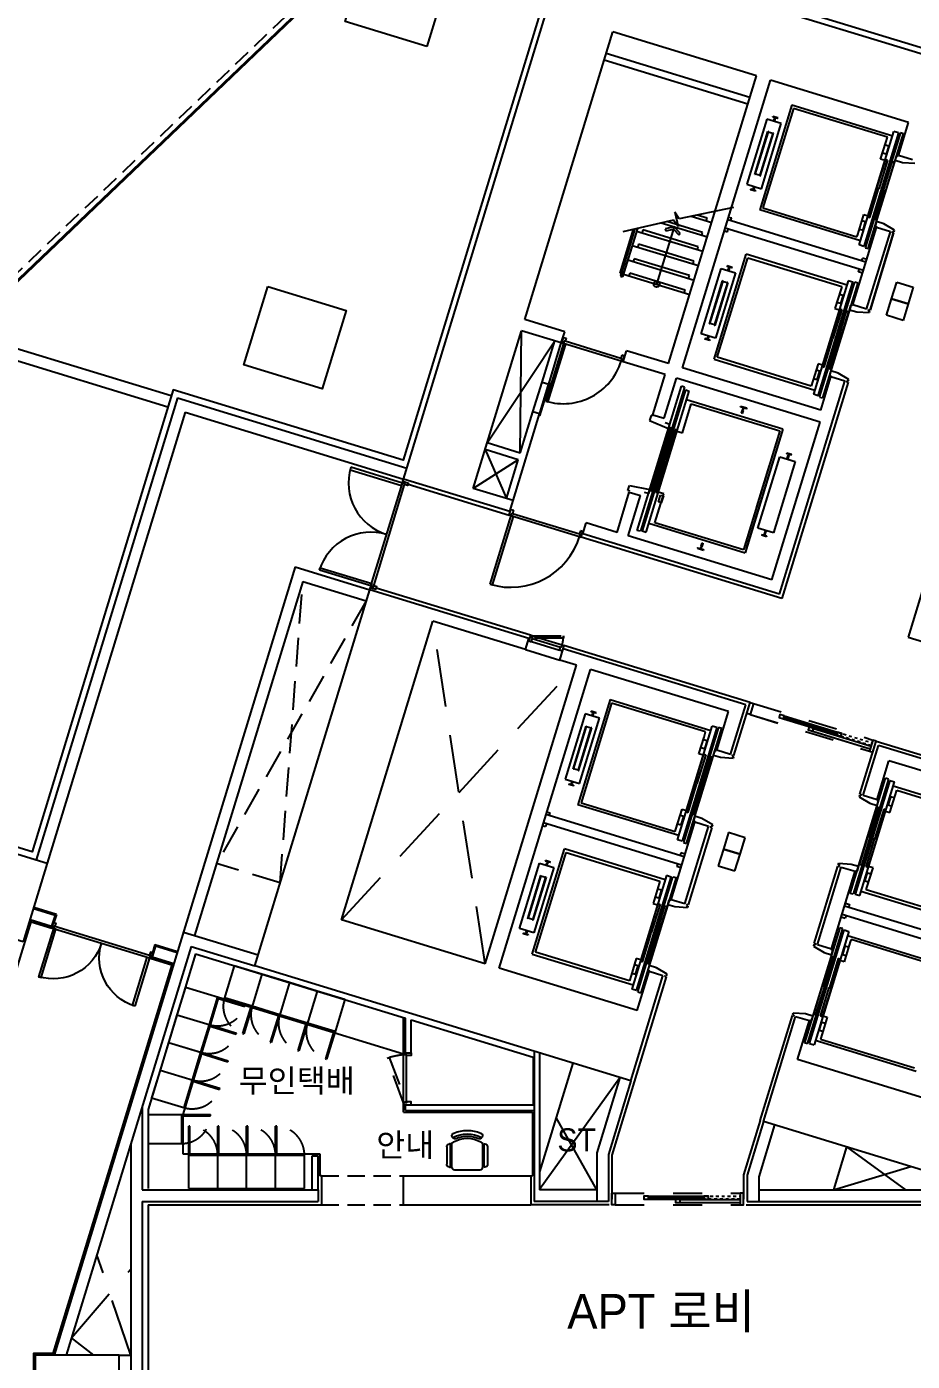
# Model space of a CAD drawing. Header units: millimetres. Extents: x -7616 to 421613, y 91067 to 341353.
# Drawn here: x 163999 to 179314, y 212313 to 235384 of the extents above; entities that cross this region are included whole.
import ezdxf
from ezdxf.enums import TextEntityAlignment as Align

# ---------------------------------------------------------------- set-up
doc = ezdxf.new("R2010")
doc.units = ezdxf.units.MM
doc.header["$LTSCALE"] = 500
doc.header["$MEASUREMENT"] = 0
for name, pattern in [('HID', [2.6, 1.6, -1]), ('HIDDEN', [2, 1, -1]), ('HOON1', [3, 2, -1])]:
    doc.linetypes.add(name, pattern=pattern)
doc.layers.add('e-plan', color=9, linetype='CONTINUOUS')
doc.styles.add('돋움', font='Dotum.ttf')

# ---------------------------------------------------------------- blocks, each defined once
blk = doc.blocks.new('1~2F TC-140305')
at = {"layer": 'e-plan', "ltscale": 0.5}
for points in [[(-244017, -23276), (-245432, -22844), (-245029, -21524), (-243614, -21957), (-244017, -23276)], [(-246770, -27423), (-245412, -27838), (-245827, -29196), (-247185, -28781), (-246770, -27423)], [(-250997, -38752), (-252450, -38308), (-252035, -36950), (-250582, -37394), (-250997, -38752)]]:
    blk.add_lwpolyline(points, dxfattribs=at)
blk.add_lwpolyline([(-250790, -47350), (-249340, -47350), (-249340, -45900), (-250790, -45900)], close=True, dxfattribs=at)
blk = doc.blocks.new('1F 코어')
at = {"layer": 'e-plan'}
for p, q in [((-244421, -30755), (-241600, -21527)), ((-241600, -21527), (-235097, -23515)), ((-242324, -27998), (-240803, -23025)), ((-238317, -23785), (-240803, -23025)), ((-238466, -24275), (-240953, -23515)), ((-238431, -24160), (-240918, -23400)), ((-239837, -28758), (-238317, -23785)), ((-239598, -28831), (-238078, -23858)), ((-235687, -24589), (-238078, -23858)), ((-237707, -24285), (-238263, -26102)), ((-237680, -24346), (-238206, -26067)), ((-237707, -24285), (-235963, -24819)), ((-236054, -24843), (-237680, -24346)), ((-238138, -24530), (-238483, -25659)), ((-238234, -25735), (-237889, -24606)), ((-237889, -24606), (-238138, -24530)), ((-238037, -24492), (-238035, -24486)), ((-237950, -24512), (-238035, -24486)), ((-238003, -24507), (-238035, -24495)), ((-238018, -24555), (-238009, -24526)), ((-238017, -24557), (-238018, -24555)), ((-238004, -24561), (-238017, -24557)), ((-238009, -24526), (-238005, -24523)), ((-238005, -24523), (-238001, -24511)), ((-238004, -24561), (-238003, -24560)), ((-238003, -24507), (-238001, -24511)), ((-238003, -24560), (-237993, -24530)), ((-237996, -24526), (-237992, -24514)), ((-237993, -24530), (-237996, -24526)), ((-237988, -24512), (-237992, -24514)), ((-237954, -24519), (-237988, -24512)), ((-237951, -24518), (-237950, -24512)), ((-235862, -25163), (-235687, -24589)), ((-238347, -25489), (-238120, -24747)), ((-238340, -25491), (-238113, -24749)), ((-238259, -25516), (-238032, -24774)), ((-238252, -25518), (-238025, -24776)), ((-238113, -24749), (-238120, -24747)), ((-238035, -24781), (-238115, -24757)), ((-238025, -24776), (-238032, -24774)), ((-236540, -26707), (-235941, -24747)), ((-235863, -24771), (-236462, -26731)), ((-235830, -24765), (-236438, -26754)), ((-236385, -26770), (-235777, -24781)), ((-236082, -24934), (-236054, -24843)), ((-235863, -24771), (-235941, -24747)), ((-235830, -24765), (-235777, -24781)), ((-236171, -25225), (-236082, -24934)), ((-236074, -25137), (-236138, -25118)), ((-236094, -24974), (-236030, -24994)), ((-236030, -24994), (-236074, -25137)), ((-236236, -25728), (-236084, -25231)), ((-236053, -25241), (-236205, -25737)), ((-236095, -25249), (-236171, -25225)), ((-236121, -25763), (-235969, -25266)), ((-235939, -25276), (-236090, -25772)), ((-236084, -25231), (-236053, -25241)), ((-235969, -25266), (-235939, -25276)), ((-235920, -25250), (-235897, -25173)), ((-235796, -25288), (-235920, -25250)), ((-235897, -25173), (-235878, -25179)), ((-235872, -25160), (-235891, -25154)), ((-235878, -25179), (-235872, -25160)), ((-235623, -25236), (-235862, -25163)), ((-235581, -25301), (-235796, -25288)), ((-238340, -25491), (-238347, -25489)), ((-238257, -25508), (-238337, -25483)), ((-238252, -25518), (-238259, -25516)), ((-238483, -25659), (-238234, -25735)), ((-238420, -25747), (-238422, -25752)), ((-238337, -25778), (-238422, -25752)), ((-238384, -25753), (-238417, -25745)), ((-238384, -25753), (-238380, -25751)), ((-238376, -25738), (-238380, -25751)), ((-238369, -25705), (-238378, -25734)), ((-238378, -25734), (-238376, -25738)), ((-238367, -25741), (-238371, -25753)), ((-238369, -25757), (-238371, -25753)), ((-238368, -25704), (-238369, -25705)), ((-238337, -25770), (-238369, -25757)), ((-238355, -25708), (-238368, -25704)), ((-238363, -25739), (-238367, -25741)), ((-238354, -25709), (-238363, -25739)), ((-238355, -25708), (-238354, -25709)), ((-238335, -25773), (-238337, -25778)), ((-236236, -25729), (-236388, -26226)), ((-236357, -26235), (-236206, -25739)), ((-236122, -25765), (-236273, -26261)), ((-236243, -26270), (-236091, -25774)), ((-236205, -25737), (-236236, -25728)), ((-236206, -25739), (-236236, -25729)), ((-236091, -25774), (-236122, -25765)), ((-236090, -25772), (-236121, -25763)), ((-238715, -26062), (-239653, -26253)), ((-238206, -26067), (-236580, -26564)), ((-239751, -26276), (-240632, -26479)), ((-239674, -26386), (-239751, -26276)), ((-239653, -26253), (-239730, -26143)), ((-239730, -26143), (-239674, -26386)), ((-239446, -26211), (-239092, -26319)), ((-239173, -26242), (-239344, -26190)), ((-239187, -26290), (-239173, -26242)), ((-236425, -27004), (-238816, -26273)), ((-238801, -26225), (-238748, -26241)), ((-238763, -26289), (-238748, -26241)), ((-236519, -26636), (-238263, -26102)), ((-236568, -26524), (-236463, -26182)), ((-236432, -26309), (-236496, -26289)), ((-236463, -26182), (-236387, -26205)), ((-236388, -26226), (-236357, -26235)), ((-236273, -26261), (-236243, -26270)), ((-240450, -26437), (-240681, -27193)), ((-240422, -26431), (-240672, -27248)), ((-240377, -26420), (-240634, -27260)), ((-240453, -26447), (-240429, -26454)), ((-240391, -26466), (-239244, -26817)), ((-240281, -26447), (-240296, -26495)), ((-239325, -26740), (-240281, -26447)), ((-239741, -26393), (-240045, -27387)), ((-239964, -26325), (-239168, -26568)), ((-239741, -26393), (-239897, -26426)), ((-239897, -26426), (-239885, -26465)), ((-239885, -26465), (-239754, -26435)), ((-239249, -26491), (-239866, -26302)), ((-239754, -26435), (-239663, -26533)), ((-239635, -26506), (-239741, -26393)), ((-239663, -26533), (-239635, -26506)), ((-239263, -26539), (-239249, -26491)), ((-238874, -26464), (-238822, -26480)), ((-236469, -27147), (-238860, -26416)), ((-238822, -26480), (-238807, -26433)), ((-236652, -27745), (-236242, -26406)), ((-236580, -26564), (-236568, -26524)), ((-236540, -26433), (-236476, -26452)), ((-236476, -26452), (-236432, -26309)), ((-236413, -27818), (-236003, -26479)), ((-235946, -26497), (-236355, -27836)), ((-236355, -27836), (-235946, -26497)), ((-236252, -26403), (-236271, -26397)), ((-236242, -26302), (-236265, -26378)), ((-236265, -26378), (-236246, -26384)), ((-236246, -26384), (-236252, -26403)), ((-236118, -26340), (-236242, -26302)), ((-236003, -26479), (-236242, -26406)), ((-235931, -26449), (-236118, -26340)), ((-235970, -26490), (-235964, -26470)), ((-235946, -26497), (-235970, -26490)), ((-235964, -26470), (-235940, -26478)), ((-235940, -26478), (-235931, -26449)), ((-240529, -26695), (-240505, -26703)), ((-240467, -26714), (-239320, -27065)), ((-240357, -26696), (-240372, -26744)), ((-239401, -26988), (-240357, -26696)), ((-239339, -26787), (-239325, -26740)), ((-236462, -26731), (-236540, -26707)), ((-236438, -26754), (-236385, -26770)), ((-240605, -26944), (-240581, -26951)), ((-240543, -26963), (-239396, -27314)), ((-240433, -26945), (-240448, -26992)), ((-239477, -27237), (-240433, -26945)), ((-239415, -27036), (-239401, -26988)), ((-239052, -28684), (-238497, -26867)), ((-238996, -28649), (-238469, -26928)), ((-236752, -27401), (-238497, -26867)), ((-238469, -26928), (-236844, -27425)), ((-236497, -26982), (-236482, -26934)), ((-236411, -26956), (-236482, -26934)), ((-240681, -27193), (-240657, -27200)), ((-240619, -27212), (-239472, -27563)), ((-240509, -27193), (-240524, -27241)), ((-239553, -27486), (-240509, -27193)), ((-239272, -28241), (-238927, -27112)), ((-238679, -27188), (-239024, -28317)), ((-238927, -27112), (-238679, -27188)), ((-238826, -27074), (-238824, -27068)), ((-238739, -27094), (-238824, -27068)), ((-238793, -27089), (-238824, -27077)), ((-238807, -27137), (-238798, -27108)), ((-238807, -27139), (-238807, -27137)), ((-238793, -27143), (-238807, -27139)), ((-238798, -27108), (-238794, -27105)), ((-238794, -27105), (-238790, -27093)), ((-238793, -27089), (-238790, -27093)), ((-238793, -27143), (-238792, -27142)), ((-238792, -27142), (-238783, -27112)), ((-238785, -27108), (-238781, -27096)), ((-238783, -27112), (-238785, -27108)), ((-238777, -27094), (-238781, -27096)), ((-238744, -27101), (-238777, -27094)), ((-238741, -27100), (-238739, -27094)), ((-236555, -27173), (-236541, -27125)), ((-236484, -27195), (-236555, -27173)), ((-240672, -27248), (-240634, -27260)), ((-239491, -27285), (-239477, -27237)), ((-238910, -27329), (-239137, -28071)), ((-238902, -27331), (-239129, -28073)), ((-238822, -27356), (-239049, -28098)), ((-238814, -27358), (-239041, -28100)), ((-238902, -27331), (-238910, -27329)), ((-238824, -27363), (-238904, -27339)), ((-238814, -27358), (-238822, -27356)), ((-236731, -27329), (-237330, -29289)), ((-237251, -29313), (-236652, -27353)), ((-237227, -29336), (-236619, -27347)), ((-236566, -27363), (-237175, -29352)), ((-236844, -27425), (-236856, -27465)), ((-236652, -27353), (-236731, -27329)), ((-236619, -27347), (-236566, -27363)), ((-235981, -27637), (-235893, -27350)), ((-235893, -27350), (-235606, -27437)), ((-235606, -27437), (-235694, -27724)), ((-239567, -27533), (-239553, -27486)), ((-236856, -27465), (-236961, -27808)), ((-236884, -27556), (-236820, -27576)), ((-236820, -27576), (-236864, -27720)), ((-236068, -27923), (-235981, -27637)), ((-235981, -27637), (-235694, -27724)), ((-235694, -27724), (-235981, -27637)), ((-237025, -28310), (-236873, -27813)), ((-236843, -27823), (-236995, -28319)), ((-236961, -27808), (-236884, -27831)), ((-236864, -27720), (-236928, -27700)), ((-236910, -28345), (-236759, -27848)), ((-236728, -27858), (-236880, -28354)), ((-236873, -27813), (-236843, -27823)), ((-236759, -27848), (-236728, -27858)), ((-236710, -27832), (-236686, -27755)), ((-236585, -27870), (-236710, -27832)), ((-236686, -27755), (-236667, -27761)), ((-236661, -27742), (-236680, -27736)), ((-236667, -27761), (-236661, -27742)), ((-236413, -27818), (-236652, -27745)), ((-236370, -27883), (-236585, -27870)), ((-236379, -27828), (-236385, -27847)), ((-236385, -27847), (-236361, -27855)), ((-236355, -27836), (-236379, -27828)), ((-236361, -27855), (-236370, -27883)), ((-235694, -27724), (-235782, -28011)), ((-241635, -28208), (-242324, -27998)), ((-239129, -28073), (-239137, -28071)), ((-239046, -28090), (-239127, -28065)), ((-239041, -28100), (-239049, -28098)), ((-235782, -28011), (-236068, -27923)), ((-243215, -30915), (-242382, -28189)), ((-242976, -30130), (-241808, -28365)), ((-242402, -30306), (-242382, -28189)), ((-241693, -28400), (-242382, -28189)), ((-242026, -29077), (-241808, -28365)), ((-241693, -28400), (-241635, -28208)), ((-241684, -28403), (-241655, -28307)), ((-241655, -28307), (-241612, -28320)), ((-241642, -28368), (-241655, -28411)), ((-241628, -28373), (-241642, -28368)), ((-241612, -28320), (-241628, -28373)), ((-240662, -28668), (-241628, -28373)), ((-239024, -28317), (-239272, -28241)), ((-239210, -28329), (-239211, -28334)), ((-239126, -28360), (-239211, -28334)), ((-239173, -28335), (-239207, -28327)), ((-239173, -28335), (-239169, -28333)), ((-239166, -28320), (-239169, -28333)), ((-239159, -28287), (-239168, -28316)), ((-239168, -28316), (-239166, -28320)), ((-239157, -28323), (-239160, -28335)), ((-239158, -28339), (-239160, -28335)), ((-239157, -28286), (-239159, -28287)), ((-239126, -28352), (-239158, -28339)), ((-239144, -28290), (-239157, -28286)), ((-239152, -28321), (-239157, -28323)), ((-239143, -28291), (-239152, -28321)), ((-239144, -28290), (-239143, -28291)), ((-239125, -28355), (-239126, -28360)), ((-237026, -28311), (-237177, -28808)), ((-237147, -28817), (-236995, -28321)), ((-236911, -28347), (-237063, -28843)), ((-237032, -28852), (-236880, -28356)), ((-236995, -28321), (-237026, -28311)), ((-236995, -28319), (-237025, -28310)), ((-236880, -28356), (-236911, -28347)), ((-236880, -28354), (-236910, -28345)), ((-241655, -28411), (-241959, -29406)), ((-241918, -29408), (-241623, -28442)), ((-241911, -29112), (-241693, -28400)), ((-241655, -28411), (-241684, -28403)), ((-240661, -28715), (-241655, -28411)), ((-241617, -28423), (-241655, -28411)), ((-241623, -28442), (-241617, -28423)), ((-240622, -28727), (-240564, -28536)), ((-239837, -28758), (-240564, -28536)), ((-240646, -28615), (-240662, -28668)), ((-240662, -28668), (-240647, -28672)), ((-240647, -28672), (-240661, -28715)), ((-240661, -28715), (-240632, -28724)), ((-240603, -28629), (-240646, -28615)), ((-240632, -28724), (-240603, -28629)), ((-239896, -28949), (-240622, -28727)), ((-237207, -29562), (-239598, -28831)), ((-239052, -28684), (-237308, -29218)), ((-237370, -29146), (-238996, -28649)), ((-237253, -28764), (-237342, -29055)), ((-237176, -28787), (-237253, -28764)), ((-237177, -28808), (-237147, -28817)), ((-240108, -29643), (-239896, -28949)), ((-239916, -29701), (-239704, -29008)), ((-237218, -29768), (-239704, -29008)), ((-237918, -32743), (-236793, -29061)), ((-237342, -29055), (-237370, -29146)), ((-237330, -29015), (-237266, -29034)), ((-237222, -28891), (-237286, -28871)), ((-237266, -29034), (-237222, -28891)), ((-237207, -29562), (-237032, -28988)), ((-237063, -28843), (-237032, -28852)), ((-237041, -28985), (-237061, -28979)), ((-237031, -28884), (-237055, -28960)), ((-237055, -28960), (-237036, -28966)), ((-237036, -28966), (-237041, -28985)), ((-236793, -29061), (-237032, -28988)), ((-236907, -28922), (-237031, -28884)), ((-236721, -29031), (-236907, -28922)), ((-236759, -29072), (-236753, -29052)), ((-236753, -29052), (-236730, -29060)), ((-236730, -29060), (-236721, -29031)), ((-242184, -29593), (-242026, -29077)), ((-242078, -29657), (-241902, -29083)), ((-241893, -29086), (-242068, -29660)), ((-242026, -29077), (-241911, -29112)), ((-241902, -29083), (-241893, -29086)), ((-240379, -31641), (-239617, -29149)), ((-240379, -31641), (-239617, -29149)), ((-239564, -29166), (-240326, -31657)), ((-239564, -29166), (-240326, -31657)), ((-239547, -29213), (-240293, -31651)), ((-239547, -29213), (-240293, -31651)), ((-240228, -31671), (-239482, -29232)), ((-240228, -31671), (-239482, -29232)), ((-239564, -29166), (-239617, -29149)), ((-239547, -29213), (-239482, -29232)), ((-239542, -29214), (-239482, -29232)), ((-236735, -29079), (-237879, -32818)), ((-237251, -29313), (-237330, -29289)), ((-236735, -29079), (-236759, -29072)), ((-241959, -29406), (-241921, -29418)), ((-241921, -29418), (-241918, -29408)), ((-239599, -29955), (-239445, -29453)), ((-237864, -29894), (-239529, -29385)), ((-237864, -29894), (-239529, -29385)), ((-239445, -29453), (-237915, -29921)), ((-238593, -29503), (-238592, -29498)), ((-238593, -29503), (-238592, -29498)), ((-238483, -29531), (-238592, -29498)), ((-238483, -29531), (-238592, -29498)), ((-238548, -29523), (-238592, -29506)), ((-238548, -29523), (-238592, -29506)), ((-238556, -29559), (-238546, -29527)), ((-238556, -29559), (-238546, -29527)), ((-238548, -29523), (-238546, -29527)), ((-238548, -29523), (-238546, -29527)), ((-238546, -29562), (-238537, -29530)), ((-238546, -29562), (-238537, -29530)), ((-238533, -29527), (-238537, -29530)), ((-238533, -29527), (-238537, -29530)), ((-238487, -29538), (-238533, -29527)), ((-238487, -29538), (-238533, -29527)), ((-237227, -29336), (-237175, -29352)), ((-242527, -31125), (-242069, -29628)), ((-242402, -30306), (-242184, -29593)), ((-242069, -29628), (-242184, -29593)), ((-242068, -29660), (-242078, -29657)), ((-240142, -29653), (-240170, -29744)), ((-240142, -29653), (-240170, -29744)), ((-240170, -29744), (-239841, -29881)), ((-240170, -29744), (-239841, -29881)), ((-240113, -29662), (-240142, -29653)), ((-240113, -29662), (-240142, -29653)), ((-240108, -29643), (-239916, -29701)), ((-238576, -29615), (-238560, -29561)), ((-238576, -29615), (-238560, -29561)), ((-238575, -29616), (-238576, -29615)), ((-238575, -29616), (-238576, -29615)), ((-238562, -29620), (-238575, -29616)), ((-238562, -29620), (-238575, -29616)), ((-238562, -29620), (-238561, -29619)), ((-238562, -29620), (-238561, -29619)), ((-238561, -29619), (-238544, -29566)), ((-238561, -29619), (-238544, -29566)), ((-238560, -29561), (-238556, -29559)), ((-238560, -29561), (-238556, -29559)), ((-238544, -29566), (-238546, -29562)), ((-238544, -29566), (-238546, -29562)), ((-238484, -29537), (-238483, -29531)), ((-238484, -29537), (-238483, -29531)), ((-239825, -29865), (-239992, -30409)), ((-239825, -29865), (-239992, -30409)), ((-239961, -30418), (-239795, -29874)), ((-239961, -30418), (-239795, -29874)), ((-239818, -29808), (-239896, -29784)), ((-239818, -29808), (-239896, -29784)), ((-239724, -29896), (-239890, -30440)), ((-239724, -29896), (-239890, -30440)), ((-239860, -30449), (-239693, -29905)), ((-239860, -30449), (-239693, -29905)), ((-239841, -29881), (-239818, -29808)), ((-239841, -29881), (-239818, -29808)), ((-239795, -29874), (-239825, -29865)), ((-239795, -29874), (-239825, -29865)), ((-239693, -29905), (-239724, -29896)), ((-239693, -29905), (-239724, -29896)), ((-239694, -29926), (-239599, -29955)), ((-239599, -29955), (-239599, -29955)), ((-237915, -29921), (-238544, -31977)), ((-237864, -29894), (-238516, -32028)), ((-237886, -29965), (-238495, -31956)), ((-238051, -32493), (-237218, -29768)), ((-242402, -30306), (-242976, -30130)), ((-242437, -30421), (-243215, -30915)), ((-243011, -30245), (-242641, -31090)), ((-242437, -30421), (-243011, -30245)), ((-242641, -31090), (-242437, -30421)), ((-240159, -30955), (-239992, -30411)), ((-240159, -30955), (-239992, -30411)), ((-239962, -30420), (-240128, -30964)), ((-239962, -30420), (-240128, -30964)), ((-240057, -30986), (-239891, -30442)), ((-240057, -30986), (-239891, -30442)), ((-239860, -30451), (-240027, -30995)), ((-239860, -30451), (-240027, -30995)), ((-239992, -30409), (-239961, -30418)), ((-239992, -30409), (-239961, -30418)), ((-239992, -30411), (-239962, -30420)), ((-239992, -30411), (-239962, -30420)), ((-239891, -30442), (-239860, -30451)), ((-239891, -30442), (-239860, -30451)), ((-239890, -30440), (-239860, -30449)), ((-239890, -30440), (-239860, -30449)), ((-238292, -31603), (-237915, -30371)), ((-238292, -31603), (-237915, -30371)), ((-237915, -30371), (-237649, -30453)), ((-237915, -30371), (-237649, -30453)), ((-237797, -30310), (-237796, -30304)), ((-237797, -30310), (-237796, -30304)), ((-237710, -30330), (-237796, -30304)), ((-237710, -30330), (-237796, -30304)), ((-237764, -30325), (-237796, -30313)), ((-237764, -30325), (-237796, -30313)), ((-237786, -30399), (-237769, -30344)), ((-237786, -30399), (-237769, -30344)), ((-237786, -30401), (-237786, -30399)), ((-237786, -30401), (-237786, -30399)), ((-237772, -30405), (-237786, -30401)), ((-237772, -30405), (-237786, -30401)), ((-237772, -30405), (-237771, -30404)), ((-237772, -30405), (-237771, -30404)), ((-237771, -30404), (-237754, -30349)), ((-237771, -30404), (-237754, -30349)), ((-237769, -30344), (-237765, -30342)), ((-237769, -30344), (-237765, -30342)), ((-237765, -30342), (-237762, -30330)), ((-237765, -30342), (-237762, -30330)), ((-237764, -30325), (-237762, -30330)), ((-237764, -30325), (-237762, -30330)), ((-237756, -30344), (-237753, -30332)), ((-237756, -30344), (-237753, -30332)), ((-237754, -30349), (-237756, -30344)), ((-237754, -30349), (-237756, -30344)), ((-237749, -30330), (-237753, -30332)), ((-237749, -30330), (-237753, -30332)), ((-237715, -30338), (-237749, -30330)), ((-237715, -30338), (-237749, -30330)), ((-237712, -30336), (-237710, -30330)), ((-237712, -30336), (-237710, -30330)), ((-238098, -30518), (-238317, -31236)), ((-238098, -30518), (-238317, -31236)), ((-237649, -30453), (-238025, -31685)), ((-237649, -30453), (-238025, -31685)), ((-244986, -32601), (-244442, -30822)), ((-244938, -32599), (-244403, -30849)), ((-244433, -30793), (-244421, -30755)), ((-242585, -31316), (-244421, -30755)), ((-244343, -30842), (-242593, -31377)), ((-240540, -30954), (-240512, -30863)), ((-240540, -30954), (-240512, -30863)), ((-240512, -30863), (-240162, -30933)), ((-240512, -30863), (-240162, -30933)), ((-242527, -31125), (-243215, -30915)), ((-242585, -31316), (-242527, -31125)), ((-240729, -31675), (-240517, -30981)), ((-240511, -30962), (-240540, -30954)), ((-240511, -30962), (-240540, -30954)), ((-240538, -31733), (-240326, -31040)), ((-240517, -30981), (-240326, -31040)), ((-240185, -31006), (-240256, -30984)), ((-240185, -31006), (-240256, -30984)), ((-240162, -30933), (-240185, -31006)), ((-240162, -30933), (-240185, -31006)), ((-240128, -30964), (-240159, -30955)), ((-240128, -30964), (-240159, -30955)), ((-240074, -31509), (-239920, -31007)), ((-240027, -30995), (-240057, -30986)), ((-240027, -30995), (-240057, -30986)), ((-239920, -31007), (-240016, -30978)), ((-240015, -31145), (-239980, -31031)), ((-240015, -31145), (-239980, -31031)), ((-239980, -31031), (-239932, -31045)), ((-239980, -31031), (-239932, -31045)), ((-239928, -31041), (-239966, -31166)), ((-239928, -31041), (-239966, -31166)), ((-239931, -31040), (-239928, -31041)), ((-239931, -31040), (-239928, -31041)), ((-239920, -31007), (-239920, -31007)), ((-242593, -31377), (-242564, -31281)), ((-242564, -31281), (-242521, -31294)), ((-242551, -31342), (-242564, -31385)), ((-242537, -31347), (-242551, -31342)), ((-242521, -31294), (-242537, -31347)), ((-242537, -31347), (-241380, -31701)), ((-239967, -31160), (-240015, -31145)), ((-239967, -31160), (-240015, -31145)), ((-239966, -31166), (-239969, -31165)), ((-239966, -31166), (-239969, -31165)), ((-242564, -31385), (-242927, -32571)), ((-242884, -32584), (-242521, -31399)), ((-242564, -31385), (-242593, -31377)), ((-242564, -31385), (-241379, -31748)), ((-242521, -31399), (-242564, -31385)), ((-241323, -31702), (-241264, -31511)), ((-240729, -31675), (-241264, -31511)), ((-240181, -31519), (-238516, -32028)), ((-240181, -31519), (-238516, -32028)), ((-238544, -31977), (-240074, -31509)), ((-238025, -31685), (-238292, -31603)), ((-238025, -31685), (-238292, -31603)), ((-241364, -31648), (-241380, -31701)), ((-241380, -31701), (-241365, -31705)), ((-241365, -31705), (-241379, -31748)), ((-241379, -31748), (-241350, -31757)), ((-241321, -31661), (-241364, -31648)), ((-241350, -31757), (-241321, -31661)), ((-237879, -32818), (-241350, -31757)), ((-237918, -32743), (-241323, -31702)), ((-238051, -32493), (-240538, -31733)), ((-240326, -31657), (-240379, -31641)), ((-240326, -31657), (-240379, -31641)), ((-240293, -31651), (-240228, -31671)), ((-240293, -31651), (-240228, -31671)), ((-238228, -31720), (-238230, -31726)), ((-238228, -31720), (-238230, -31726)), ((-238145, -31752), (-238230, -31726)), ((-238145, -31752), (-238230, -31726)), ((-238192, -31726), (-238225, -31718)), ((-238192, -31726), (-238225, -31718)), ((-238192, -31726), (-238188, -31724)), ((-238192, -31726), (-238188, -31724)), ((-238184, -31712), (-238188, -31724)), ((-238184, -31712), (-238188, -31724)), ((-238169, -31652), (-238186, -31708)), ((-238169, -31652), (-238186, -31708)), ((-238186, -31708), (-238184, -31712)), ((-238186, -31708), (-238184, -31712)), ((-238175, -31714), (-238179, -31726)), ((-238175, -31714), (-238179, -31726)), ((-238177, -31731), (-238179, -31726)), ((-238177, -31731), (-238179, -31726)), ((-238145, -31743), (-238177, -31731)), ((-238145, -31743), (-238177, -31731)), ((-238171, -31712), (-238175, -31714)), ((-238171, -31712), (-238175, -31714)), ((-238154, -31657), (-238171, -31712)), ((-238154, -31657), (-238171, -31712)), ((-238168, -31651), (-238169, -31652)), ((-238168, -31651), (-238169, -31652)), ((-238155, -31655), (-238168, -31651)), ((-238155, -31655), (-238168, -31651)), ((-238155, -31655), (-238154, -31657)), ((-238155, -31655), (-238154, -31657)), ((-238143, -31746), (-238145, -31752)), ((-238143, -31746), (-238145, -31752)), ((-239339, -31944), (-239341, -31949)), ((-239339, -31944), (-239341, -31949)), ((-239341, -31949), (-239232, -31982)), ((-239341, -31949), (-239232, -31982)), ((-239336, -31942), (-239291, -31953)), ((-239336, -31942), (-239291, -31953)), ((-239291, -31953), (-239287, -31951)), ((-239291, -31953), (-239287, -31951)), ((-239277, -31919), (-239287, -31951)), ((-239277, -31919), (-239287, -31951)), ((-239263, -31861), (-239279, -31915)), ((-239263, -31861), (-239279, -31915)), ((-239279, -31915), (-239277, -31919)), ((-239279, -31915), (-239277, -31919)), ((-239268, -31921), (-239278, -31954)), ((-239268, -31921), (-239278, -31954)), ((-239276, -31958), (-239278, -31954)), ((-239276, -31958), (-239278, -31954)), ((-239276, -31958), (-239232, -31974)), ((-239276, -31958), (-239232, -31974)), ((-239264, -31919), (-239268, -31921)), ((-239264, -31919), (-239268, -31921)), ((-239247, -31866), (-239264, -31919)), ((-239247, -31866), (-239264, -31919)), ((-239262, -31860), (-239263, -31861)), ((-239262, -31860), (-239263, -31861)), ((-239262, -31860), (-239248, -31864)), ((-239262, -31860), (-239248, -31864)), ((-239248, -31864), (-239247, -31866)), ((-239248, -31864), (-239247, -31866)), ((-239230, -31977), (-239232, -31982)), ((-239230, -31977), (-239232, -31982)), ((-235293, -32160), (-235698, -33485)), ((-246994, -39170), (-245006, -32668)), ((-245006, -32668), (-244994, -32629)), ((-242252, -33510), (-245006, -32668)), ((-242225, -33455), (-244893, -32639)), ((-242927, -32571), (-242884, -32584)), ((-245496, -38374), (-243917, -33210)), ((-242310, -33701), (-243917, -33210)), ((-242310, -33701), (-242252, -33510)), ((-242225, -33455), (-242254, -33551)), ((-242254, -33551), (-242225, -33560)), ((-242196, -33464), (-242225, -33455)), ((-242225, -33560), (-242225, -33560)), ((-242225, -33560), (-242211, -33564)), ((-242211, -33564), (-242195, -33511)), ((-242211, -33564), (-241723, -33713)), ((-242209, -33507), (-242196, -33464)), ((-242195, -33511), (-242209, -33507)), ((-242196, -33464), (-241680, -33622)), ((-242195, -33511), (-241707, -33660)), ((-241723, -33713), (-241707, -33660)), ((-241707, -33660), (-241693, -33665)), ((-241693, -33665), (-241680, -33622)), ((-241680, -33622), (-241651, -33631)), ((-241651, -33631), (-241680, -33726)), ((-238428, -34616), (-241651, -33631)), ((-235698, -33485), (-232762, -34382)), ((-242310, -33701), (-241717, -33882)), ((-241709, -33717), (-241723, -33713)), ((-241717, -33882), (-241659, -33691)), ((-241431, -33970), (-241717, -33882)), ((-241680, -33726), (-241709, -33717)), ((-241709, -33717), (-241709, -33717)), ((-238503, -34656), (-241659, -33691)), ((-243009, -39134), (-241431, -33970)), ((-242770, -39207), (-241191, -34043)), ((-238801, -34774), (-241191, -34043)), ((-240850, -34566), (-241406, -36383)), ((-240850, -34566), (-239106, -35099)), ((-241281, -34810), (-241626, -35939)), ((-240823, -34626), (-241349, -36348)), ((-241032, -34886), (-241281, -34810)), ((-241180, -34772), (-241178, -34767)), ((-241093, -34793), (-241178, -34767)), ((-241146, -34788), (-241178, -34775)), ((-241161, -34836), (-241152, -34806)), ((-241160, -34837), (-241161, -34836)), ((-241152, -34806), (-241148, -34804)), ((-241148, -34804), (-241144, -34792)), ((-241146, -34788), (-241144, -34792)), ((-241146, -34840), (-241136, -34811)), ((-241139, -34807), (-241135, -34794)), ((-241136, -34811), (-241139, -34807)), ((-241131, -34792), (-241135, -34794)), ((-241097, -34800), (-241131, -34792)), ((-241094, -34798), (-241093, -34793)), ((-239197, -35123), (-240823, -34626)), ((-239005, -35443), (-238801, -34774)), ((-238766, -35516), (-238503, -34656)), ((-238709, -35534), (-238428, -34616)), ((-238487, -34807), (-238428, -34616)), ((-238429, -34825), (-238487, -34807)), ((-238371, -34633), (-238429, -34825)), ((-238428, -34616), (-238371, -34633)), ((-237914, -34825), (-237928, -34873)), ((-237837, -34849), (-237914, -34825)), ((-241490, -35769), (-241263, -35027)), ((-241483, -35771), (-241256, -35029)), ((-241402, -35796), (-241175, -35054)), ((-241395, -35798), (-241168, -35056)), ((-241377, -36015), (-241032, -34886)), ((-241256, -35029), (-241263, -35027)), ((-241178, -35062), (-241258, -35037)), ((-241168, -35056), (-241175, -35054)), ((-241147, -34841), (-241160, -34837)), ((-241147, -34841), (-241146, -34840)), ((-239683, -36988), (-239084, -35027)), ((-239006, -35051), (-239605, -37011)), ((-238973, -35045), (-239581, -37035)), ((-239528, -37051), (-238920, -35062)), ((-239006, -35051), (-239084, -35027)), ((-238973, -35045), (-238920, -35062)), ((-237928, -34873), (-237852, -34897)), ((-237852, -34897), (-237837, -34849)), ((-237408, -35043), (-237423, -35091)), ((-237332, -35066), (-237408, -35043)), ((-237347, -35114), (-237332, -35066)), ((-239314, -35506), (-239225, -35214)), ((-239237, -35255), (-239173, -35274)), ((-239225, -35214), (-239197, -35123)), ((-239173, -35274), (-239217, -35418)), ((-237423, -35091), (-237347, -35114)), ((-236919, -35130), (-236934, -35177)), ((-236934, -35177), (-236857, -35201)), ((-236843, -35153), (-236919, -35130)), ((-236857, -35201), (-236843, -35153)), ((-236529, -36201), (-236248, -35282)), ((-236305, -35265), (-236364, -35456)), ((-236306, -35474), (-236248, -35282)), ((-236248, -35282), (-236305, -35265)), ((-236248, -35282), (-233312, -36180)), ((-239379, -36008), (-239227, -35511)), ((-239196, -35521), (-239348, -36017)), ((-239238, -35529), (-239314, -35506)), ((-239217, -35418), (-239281, -35398)), ((-239227, -35511), (-239196, -35521)), ((-239063, -35530), (-239040, -35454)), ((-239040, -35454), (-239021, -35460)), ((-239015, -35440), (-239034, -35435)), ((-239021, -35460), (-239015, -35440)), ((-238766, -35516), (-239005, -35443)), ((-238733, -35527), (-238739, -35546)), ((-238709, -35534), (-238733, -35527)), ((-236471, -36218), (-236208, -35357)), ((-236364, -35456), (-236306, -35474)), ((-233339, -36235), (-236208, -35357)), ((-239264, -36043), (-239112, -35547)), ((-239082, -35556), (-239233, -36052)), ((-239112, -35547), (-239082, -35556)), ((-238939, -35568), (-239063, -35530)), ((-238724, -35582), (-238939, -35568)), ((-238739, -35546), (-238715, -35553)), ((-238715, -35553), (-238724, -35582)), ((-236232, -36291), (-236027, -35622)), ((-233637, -36353), (-236027, -35622)), ((-241626, -35939), (-241377, -36015)), ((-241512, -35985), (-241521, -36015)), ((-241511, -35984), (-241512, -35985)), ((-241498, -35988), (-241511, -35984)), ((-241497, -35990), (-241506, -36019)), ((-241498, -35988), (-241497, -35990)), ((-241483, -35771), (-241490, -35769)), ((-241400, -35788), (-241480, -35764)), ((-241395, -35798), (-241402, -35796)), ((-236698, -37916), (-236089, -35927)), ((-236037, -35943), (-236645, -37932)), ((-236012, -35966), (-236612, -37927)), ((-236037, -35943), (-236089, -35927)), ((-236012, -35966), (-235934, -35990)), ((-241563, -36027), (-241565, -36033)), ((-241480, -36059), (-241565, -36033)), ((-241527, -36033), (-241560, -36026)), ((-241527, -36033), (-241523, -36031)), ((-241519, -36019), (-241523, -36031)), ((-241521, -36015), (-241519, -36019)), ((-241510, -36021), (-241514, -36034)), ((-241512, -36038), (-241514, -36034)), ((-241480, -36050), (-241512, -36038)), ((-241506, -36019), (-241510, -36021)), ((-241478, -36053), (-241480, -36059)), ((-239379, -36010), (-239531, -36506)), ((-239500, -36515), (-239349, -36019)), ((-239265, -36045), (-239416, -36541)), ((-239386, -36550), (-239234, -36054)), ((-239348, -36017), (-239379, -36008)), ((-239349, -36019), (-239379, -36010)), ((-239234, -36054), (-239265, -36045)), ((-239233, -36052), (-239264, -36043)), ((-236534, -36220), (-236543, -36248)), ((-236510, -36227), (-236534, -36220)), ((-236533, -37951), (-235934, -35990)), ((-236529, -36201), (-236505, -36208)), ((-236505, -36208), (-236510, -36227)), ((-236471, -36218), (-236232, -36291)), ((-234212, -36595), (-235956, -36062)), ((-235922, -36224), (-235894, -36133)), ((-235894, -36133), (-234268, -36630)), ((-239662, -36916), (-241406, -36383)), ((-241349, -36348), (-239723, -36845)), ((-236543, -36248), (-236357, -36358)), ((-236232, -36427), (-236384, -36924)), ((-236357, -36358), (-236233, -36396)), ((-236353, -36933), (-236201, -36437)), ((-236233, -36396), (-236209, -36319)), ((-236201, -36437), (-236232, -36427)), ((-236228, -36313), (-236223, -36294)), ((-236209, -36319), (-236228, -36313)), ((-236223, -36294), (-236203, -36300)), ((-235998, -36245), (-236042, -36388)), ((-236042, -36388), (-235978, -36408)), ((-236011, -36516), (-235922, -36224)), ((-235934, -36265), (-235998, -36245)), ((-239568, -37284), (-241959, -36553)), ((-241944, -36505), (-241891, -36522)), ((-241891, -36522), (-241906, -36569)), ((-239711, -36804), (-239606, -36462)), ((-239575, -36589), (-239639, -36570)), ((-239619, -36733), (-239575, -36589)), ((-239606, -36462), (-239530, -36485)), ((-239531, -36506), (-239500, -36515)), ((-239416, -36541), (-239386, -36550)), ((-239395, -36684), (-239414, -36678)), ((-239385, -36582), (-239408, -36659)), ((-239408, -36659), (-239389, -36664)), ((-239389, -36664), (-239395, -36684)), ((-239261, -36620), (-239385, -36582)), ((-239074, -36729), (-239261, -36620)), ((-236117, -36462), (-236269, -36959)), ((-236238, -36968), (-236086, -36472)), ((-236086, -36472), (-236117, -36462)), ((-236088, -36492), (-236011, -36516)), ((-242017, -36745), (-241965, -36761)), ((-239612, -37428), (-242003, -36697)), ((-241950, -36713), (-241965, -36761)), ((-239795, -38025), (-239385, -36686)), ((-239723, -36845), (-239711, -36804)), ((-239683, -36713), (-239619, -36733)), ((-239556, -38098), (-239146, -36760)), ((-239089, -36777), (-239498, -38116)), ((-239146, -36760), (-239385, -36686)), ((-239113, -36770), (-239107, -36751)), ((-239089, -36777), (-239113, -36770)), ((-239107, -36751), (-239083, -36758)), ((-239083, -36758), (-239074, -36729)), ((-238802, -36865), (-238890, -37152)), ((-238515, -36953), (-238802, -36865)), ((-239605, -37011), (-239683, -36988)), ((-239581, -37035), (-239528, -37051)), ((-238603, -37239), (-238515, -36953)), ((-236536, -37422), (-236384, -36925)), ((-236354, -36935), (-236505, -37431)), ((-236421, -37457), (-236269, -36961)), ((-236239, -36970), (-236391, -37466)), ((-236384, -36924), (-236353, -36933)), ((-236384, -36925), (-236354, -36935)), ((-236269, -36959), (-236238, -36968)), ((-236269, -36961), (-236239, -36970)), ((-242195, -38965), (-241640, -37148)), ((-242139, -38930), (-241612, -37208)), ((-241969, -37354), (-241967, -37349)), ((-241882, -37375), (-241967, -37349)), ((-241936, -37370), (-241967, -37357)), ((-241937, -37386), (-241933, -37374)), ((-241936, -37370), (-241933, -37374)), ((-239895, -37681), (-241640, -37148)), ((-241612, -37208), (-239987, -37705)), ((-239625, -37214), (-239640, -37262)), ((-239554, -37236), (-239625, -37214)), ((-238890, -37152), (-238978, -37439)), ((-238890, -37152), (-238603, -37239)), ((-238603, -37239), (-238890, -37152)), ((-238691, -37526), (-238603, -37239)), ((-242415, -38521), (-242070, -37392)), ((-241822, -37468), (-242167, -38597)), ((-242070, -37392), (-241822, -37468)), ((-241950, -37418), (-241941, -37388)), ((-241950, -37419), (-241950, -37418)), ((-241936, -37423), (-241950, -37419)), ((-241941, -37388), (-241937, -37386)), ((-241936, -37423), (-241935, -37422)), ((-241935, -37422), (-241926, -37393)), ((-241928, -37389), (-241924, -37376)), ((-241926, -37393), (-241928, -37389)), ((-241920, -37374), (-241924, -37376)), ((-241887, -37382), (-241920, -37374)), ((-241884, -37380), (-241882, -37375)), ((-239684, -37406), (-239698, -37454)), ((-239627, -37475), (-239698, -37454)), ((-238978, -37439), (-238691, -37526)), ((-237318, -38783), (-236909, -37444)), ((-237261, -38800), (-236851, -37461)), ((-237021, -38873), (-236612, -37534)), ((-236909, -37444), (-236885, -37451)), ((-236903, -37425), (-236894, -37396)), ((-236879, -37432), (-236903, -37425)), ((-236894, -37396), (-236679, -37410)), ((-236885, -37451), (-236879, -37432)), ((-236851, -37461), (-236612, -37534)), ((-236679, -37410), (-236554, -37448)), ((-236597, -37518), (-236603, -37537)), ((-236603, -37537), (-236583, -37543)), ((-236578, -37524), (-236597, -37518)), ((-236554, -37448), (-236578, -37524)), ((-236505, -37431), (-236536, -37422)), ((-236444, -37703), (-236400, -37560)), ((-236391, -37466), (-236421, -37457)), ((-236408, -37814), (-236303, -37472)), ((-236400, -37560), (-236336, -37580)), ((-236303, -37472), (-236380, -37449)), ((-242053, -37609), (-242280, -38351)), ((-242045, -37611), (-242272, -38353)), ((-241965, -37636), (-242192, -38378)), ((-241957, -37638), (-242184, -38380)), ((-242045, -37611), (-242053, -37609)), ((-241967, -37644), (-242047, -37619)), ((-241957, -37638), (-241965, -37636)), ((-239874, -37609), (-240473, -39570)), ((-240394, -39594), (-239795, -37633)), ((-240370, -39617), (-239762, -37628)), ((-239709, -37644), (-240318, -39633)), ((-239999, -37745), (-240104, -38088)), ((-239987, -37705), (-239999, -37745)), ((-239795, -37633), (-239874, -37609)), ((-239762, -37628), (-239709, -37644)), ((-236380, -37723), (-236444, -37703)), ((-236420, -37854), (-236408, -37814)), ((-240007, -38000), (-240071, -37980)), ((-240027, -37837), (-239963, -37856)), ((-239963, -37856), (-240007, -38000)), ((-239853, -38112), (-239829, -38036)), ((-239829, -38036), (-239810, -38042)), ((-239804, -38022), (-239823, -38017)), ((-239810, -38042), (-239804, -38022)), ((-239556, -38098), (-239795, -38025)), ((-236645, -37932), (-236698, -37916)), ((-236612, -37927), (-236533, -37951)), ((-236511, -37879), (-234767, -38412)), ((-234795, -38351), (-236420, -37854)), ((-240168, -38590), (-240016, -38094)), ((-239986, -38103), (-240138, -38599)), ((-240104, -38088), (-240027, -38111)), ((-240053, -38625), (-239902, -38129)), ((-239871, -38138), (-240023, -38634)), ((-240016, -38094), (-239986, -38103)), ((-239902, -38129), (-239871, -38138)), ((-239728, -38150), (-239853, -38112)), ((-239513, -38164), (-239728, -38150)), ((-239522, -38109), (-239528, -38128)), ((-239528, -38128), (-239504, -38135)), ((-239498, -38116), (-239522, -38109)), ((-239504, -38135), (-239513, -38164)), ((-236839, -38276), (-234448, -39006)), ((-236795, -38132), (-234404, -38863)), ((-236780, -38084), (-236709, -38106)), ((-236709, -38106), (-236723, -38154)), ((-243009, -39134), (-245496, -38374)), ((-242167, -38597), (-242415, -38521)), ((-242272, -38353), (-242280, -38351)), ((-242189, -38370), (-242270, -38346)), ((-242184, -38380), (-242192, -38378)), ((-236879, -38509), (-237487, -40498)), ((-237434, -40514), (-236826, -38525)), ((-236826, -38525), (-236879, -38509)), ((-236853, -38323), (-236782, -38345)), ((-236767, -38297), (-236782, -38345)), ((-242353, -38609), (-242354, -38615)), ((-242269, -38641), (-242354, -38615)), ((-242316, -38615), (-242350, -38608)), ((-242316, -38615), (-242312, -38613)), ((-242309, -38601), (-242312, -38613)), ((-242302, -38567), (-242311, -38597)), ((-242311, -38597), (-242309, -38601)), ((-242300, -38604), (-242303, -38616)), ((-242301, -38620), (-242303, -38616)), ((-242300, -38566), (-242302, -38567)), ((-242269, -38632), (-242301, -38620)), ((-242287, -38570), (-242300, -38566)), ((-242295, -38601), (-242300, -38604)), ((-242286, -38572), (-242295, -38601)), ((-242287, -38570), (-242286, -38572)), ((-242268, -38635), (-242269, -38641)), ((-240169, -38592), (-240320, -39088)), ((-240290, -39097), (-240138, -38601)), ((-240054, -38627), (-240206, -39123)), ((-240175, -39133), (-240023, -38636)), ((-240138, -38601), (-240169, -38592)), ((-240138, -38599), (-240168, -38590)), ((-240023, -38636), (-240054, -38627)), ((-240023, -38634), (-240053, -38625)), ((-237401, -40509), (-236802, -38548)), ((-236723, -38572), (-237323, -40533)), ((-236802, -38548), (-236723, -38572)), ((-236696, -38755), (-236800, -39098)), ((-236745, -38644), (-235001, -39177)), ((-236683, -38715), (-236696, -38755)), ((-235058, -39212), (-236683, -38715)), ((-242195, -38965), (-240451, -39498)), ((-240513, -39427), (-242139, -38930)), ((-237324, -38802), (-237333, -38830)), ((-237333, -38830), (-237146, -38940)), ((-237300, -38809), (-237324, -38802)), ((-237318, -38783), (-237294, -38790)), ((-237294, -38790), (-237300, -38809)), ((-237261, -38800), (-237021, -38873)), ((-237146, -38940), (-237022, -38978)), ((-237022, -38978), (-236999, -38901)), ((-237018, -38895), (-237012, -38876)), ((-236999, -38901), (-237018, -38895)), ((-237012, -38876), (-236993, -38882)), ((-236788, -38827), (-236832, -38970)), ((-236832, -38970), (-236768, -38990)), ((-236724, -38847), (-236788, -38827)), ((-240491, -41159), (-246994, -39170)), ((-240380, -39938), (-242770, -39207)), ((-240396, -39044), (-240485, -39336)), ((-240365, -39171), (-240429, -39152)), ((-240409, -39315), (-240365, -39171)), ((-240319, -39067), (-240396, -39044)), ((-240320, -39088), (-240290, -39097)), ((-240206, -39123), (-240175, -39133)), ((-240174, -39164), (-240198, -39241)), ((-240050, -39202), (-240174, -39164)), ((-239864, -39311), (-240050, -39202)), ((-237021, -39009), (-237173, -39506)), ((-237142, -39515), (-236991, -39019)), ((-236906, -39044), (-237058, -39541)), ((-237028, -39550), (-236876, -39054)), ((-236991, -39019), (-237021, -39009)), ((-236876, -39054), (-236906, -39044)), ((-236800, -39098), (-236877, -39074)), ((-240485, -39336), (-240513, -39427)), ((-240491, -41159), (-239936, -39342)), ((-240473, -39295), (-240409, -39315)), ((-239878, -39359), (-240434, -41176)), ((-240380, -39938), (-240175, -39269)), ((-240184, -39266), (-240204, -39260)), ((-240198, -39241), (-240179, -39246)), ((-240179, -39246), (-240184, -39266)), ((-239936, -39342), (-240175, -39269)), ((-239902, -39352), (-239896, -39333)), ((-239878, -39359), (-239902, -39352)), ((-239896, -39333), (-239873, -39340)), ((-239873, -39340), (-239864, -39311)), ((-240394, -39594), (-240473, -39570)), ((-240370, -39617), (-240318, -39633)), ((-237325, -40004), (-237174, -39507)), ((-237143, -39517), (-237295, -40013)), ((-237211, -40039), (-237059, -39543)), ((-237028, -39552), (-237180, -40048)), ((-237174, -39507), (-237143, -39517)), ((-237173, -39506), (-237142, -39515)), ((-237059, -39543), (-237028, -39552)), ((-237058, -39541), (-237028, -39550)), ((-238254, -41843), (-237698, -40026)), ((-238196, -41860), (-237641, -40043)), ((-237698, -40026), (-237674, -40033)), ((-237692, -40007), (-237683, -39978)), ((-237668, -40014), (-237692, -40007)), ((-237683, -39978), (-237468, -39992)), ((-237674, -40033), (-237668, -40014)), ((-237641, -40043), (-237402, -40116)), ((-237606, -40786), (-237402, -40116)), ((-237468, -39992), (-237344, -40030)), ((-237386, -40100), (-237392, -40119)), ((-237392, -40119), (-237373, -40125)), ((-237367, -40106), (-237386, -40100)), ((-237344, -40030), (-237367, -40106)), ((-237295, -40013), (-237325, -40004)), ((-237234, -40285), (-237190, -40142)), ((-237180, -40048), (-237211, -40039)), ((-237190, -40142), (-237126, -40162)), ((-237093, -40054), (-237182, -40346)), ((-237169, -40031), (-237093, -40054)), ((-237170, -40305), (-237234, -40285)), ((-237182, -40346), (-237210, -40436)), ((-237434, -40514), (-237487, -40498)), ((-237401, -40509), (-237323, -40533)), ((-235557, -40994), (-237301, -40461)), ((-237210, -40436), (-235584, -40933)), ((-235215, -41517), (-237606, -40786)), ((-231693, -43848), (-238196, -41860))]:
    blk.add_line(p, q, dxfattribs=at)
at = {"layer": 'e-plan', "linetype": 'HOON1'}
for p, q in [((-243009, -39134), (-243917, -33210)), ((-245496, -38374), (-241431, -33970))]:
    blk.add_line(p, q, dxfattribs=at)
at = {"layer": 'e-plan', "linetype": 'HIDDEN'}
for p, q in [((-242196, -33464), (-241656, -33463)), ((-242193, -33504), (-242196, -33464)), ((-241655, -33503), (-242193, -33504)), ((-241656, -33463), (-241655, -33503)), ((-238429, -34825), (-236364, -35456)), ((-238371, -34633), (-236305, -35265))]:
    blk.add_line(p, q, dxfattribs=at)
at = {"layer": 'e-plan', "ltscale": 0.5}
for p, q in [((-237852, -34897), (-236934, -35177)), ((-237844, -34873), (-236926, -35153)), ((-237837, -34849), (-236919, -35130)), ((-237332, -35066), (-236337, -35370)), ((-237347, -35114), (-236352, -35418))]:
    blk.add_line(p, q, dxfattribs=at)
at = {"layer": 'e-plan', "linetype": 'HIDDEN', "ltscale": 0.1}
for p, q in [((-237406, -35033), (-237391, -34985)), ((-236334, -35361), (-237406, -35033)), ((-237391, -34985), (-236320, -35313)), ((-236320, -35313), (-236334, -35361))]:
    blk.add_line(p, q, dxfattribs=at)
at = {"layer": 'e-plan'}
for points in [[(-245331, -30550), (-245344, -30593), (-244455, -30865), (-244442, -30822)], [(-245875, -32329), (-245862, -32286), (-244972, -32558), (-244986, -32601)]]:
    blk.add_lwpolyline(points, close=True, dxfattribs=at)
for points in [[(-244433, -30793), (-244337, -30822), (-244351, -30866), (-244403, -30849), (-244399, -30835), (-244442, -30822), (-244433, -30793)], [(-244994, -32629), (-244899, -32659), (-244886, -32616), (-244938, -32599), (-244943, -32614), (-244986, -32601), (-244994, -32629)]]:
    blk.add_lwpolyline(points, dxfattribs=at)
blk.add_circle((-240045, -27387), 50, dxfattribs=at)
for centre, radius, start, end in [((-238034, -24492), 2.5, 163, 249.5907), ((-237954, -24517), 2.5, 256.4093, 343), ((-238418, -25748), 2.5, 76.4093, 163), ((-238338, -25772), 2.5, 343, 69.5907), ((-238824, -27074), 2.5, 163, 249.5907), ((-238743, -27099), 2.5, 256.4093, 343), ((-239207, -28330), 2.5, 76.4093, 163), ((-239127, -28354), 2.5, 343, 69.5907), ((-241655, -28411), 1040, 253, 343), ((-238591, -29504), 2.5, 163, 249.5907), ((-238591, -29504), 2.5, 163, 249.5907), ((-238487, -29536), 2.5, 256.4093, 343), ((-238487, -29536), 2.5, 256.4093, 343), ((-237795, -30311), 2.5, 163, 249.5907), ((-237795, -30311), 2.5, 163, 249.5907), ((-237714, -30335), 2.5, 256.4093, 343), ((-237714, -30335), 2.5, 256.4093, 343), ((-244442, -30822), 930, 163, 253), ((-244986, -32601), 930, 73, 163), ((-242564, -31385), 1240, 253.0087, 343), ((-238226, -31721), 2.5, 76.4093, 163), ((-238226, -31721), 2.5, 76.4093, 163), ((-238146, -31745), 2.5, 343, 69.5907), ((-238146, -31745), 2.5, 343, 69.5907), ((-239337, -31944), 2.5, 76.4093, 163), ((-239337, -31944), 2.5, 76.4093, 163), ((-239233, -31976), 2.5, 343, 69.5907), ((-239233, -31976), 2.5, 343, 69.5907), ((-241177, -34773), 2.5, 163, 249.5907), ((-241097, -34797), 2.5, 256.4093, 343), ((-241561, -36028), 2.5, 76.4093, 163), ((-241481, -36053), 2.5, 343, 69.5907), ((-241967, -37355), 2.5, 163, 249.5907), ((-241886, -37379), 2.5, 256.4093, 343), ((-242350, -38610), 2.5, 76.4093, 163), ((-242270, -38635), 2.5, 343, 69.5907)]:
    blk.add_arc(centre, radius, start, end, dxfattribs=at)
at = {"layer": 'e-plan', "linetype": 'HIDDEN'}
blk.add_arc((-242196, -33464), 540, 343, 0.0611, dxfattribs=at)
at = {"layer": 'e-plan'}
blk.add_blockref('1~2F TC-140305', (0, 0), dxfattribs=at)
blk = doc.blocks.new('A$C7E6D012D')
at = {"layer": 'e-plan'}
for p, q in [((285, 707), (587, 707)), ((235, 644), (235, 657)), ((637, 644), (235, 644)), ((637, 619), (245, 619)), ((637, 657), (637, 644)), ((687, 138), (687, 569)), ((97, 88), (97, 88)), ((637, 63), (235, 63)), ((235, 63), (235, 50)), ((245, 88), (637, 88)), ((285, 0), (587, 0)), ((637, 50), (637, 63))]:
    blk.add_line(p, q, dxfattribs=at)
for centre, radius, start, end in [((285, 657), 50, 90, 180), ((587, 657), 50, 0, 90), ((571, 353), 571, 155.9349, 204.0651), ((97, 569), 50, 90, 159.8632), ((598, 353), 535, 153.1559, 206.8441), ((97, 569), 50, 339.8632, 90), ((574, 353), 474, 155.2595, 204.7405), ((618, 353), 480, 150.4643, 209.5357), ((245, 569), 50, 90, 155.1654), ((637, 569), 50, 0, 90), ((97, 138), 50, 200.1368, 270), ((97, 138), 50, 270, 20.1368), ((245, 138), 50, 204.8346, 270), ((285, 50), 50, 180, 270), ((587, 50), 50, 270, 0), ((637, 138), 50, 270, 0)]:
    blk.add_arc(centre, radius, start, end, dxfattribs=at)
blk = doc.blocks.new('fsd1800')
at = {"layer": 'e-plan'}
for p, q in [((30, 0), (1770, 0)), ((45, -45), (1755, -45))]:
    blk.add_line(p, q, dxfattribs=at)
for points in [[(30, 870), (75, 870), (75, 0), (30, 0)], [(1770, 870), (1725, 870), (1725, 0), (1770, 0)]]:
    blk.add_lwpolyline(points, close=True, dxfattribs=at)
for points in [[(0, 0), (0, -100), (45, -100), (45, -45), (30, -45), (30, 0), (0, 0)], [(1800, 0), (1800, -100), (1755, -100), (1755, -45), (1770, -45), (1770, 0), (1800, 0)]]:
    blk.add_lwpolyline(points, dxfattribs=at)
for centre, start, end in [((30, 0), 0, 90), ((1770, 0), 90, 180)]:
    blk.add_arc(centre, 870, start, end, dxfattribs=at)
blk = doc.blocks.new('A$C680A6384')
at = {"layer": 'e-plan'}
for p, q in [((0, 580), (0, 1080)), ((20, 1080), (0, 1080)), ((20, 580), (20, 1080)), ((0, 600), (500, 600)), ((0, 0), (0, 600)), ((0, 580), (500, 580)), ((500, 0), (500, 600)), ((0, 0), (500, 0))]:
    blk.add_line(p, q, dxfattribs=at)
at = {"layer": 'e-plan', "linetype": 'HIDDEN'}
blk.add_arc((0, 580), 500, 2.2906, 87.7094, dxfattribs=at)
blk = doc.blocks.new('sd900-130')
at = {"layer": 'e-plan'}
for p, q in [((35, 0), (865, 0)), ((50, -50), (850, -50))]:
    blk.add_line(p, q, dxfattribs=at)
at = {"layer": 'e-plan', "linetype": 'HIDDEN'}
blk.add_lwpolyline([(804, 286), (817, 248), (49, -37), (35, 0), (804, 286)], dxfattribs=at)
at = {"layer": 'e-plan'}
for points in [[(0, 0), (0, -130), (35, -130), (35, -130), (50, -130), (50, -50), (35, -50), (35, 0)], [(900, 0), (900, -130), (865, -130), (865, -130), (850, -130), (850, -50), (865, -50), (865, 0)]]:
    blk.add_lwpolyline(points, close=True, dxfattribs=at)
at = {"layer": 'e-plan', "linetype": 'HIDDEN'}
blk.add_arc((-1114, -257), 1996, 7.4052, 14.6584, dxfattribs=at)
blk = doc.blocks.new('Z$W@#559928F7')
at = {"layer": 'e-plan', "linetype": 'HIDDEN'}
for p, q in [((60, 656), (2220, 656)), ((60, 456), (2220, 456))]:
    blk.add_line(p, q, dxfattribs=at)
at = {"layer": 'e-plan', "ltscale": 0.5}
for p, q in [((633, 606), (1593, 606)), ((633, 581), (1593, 581)), ((633, 556), (1593, 556)), ((1180, 546), (2220, 546)), ((1180, 496), (2220, 496))]:
    blk.add_line(p, q, dxfattribs=at)
at = {"layer": 'e-plan'}
for points in [[(60, 456), (0, 456), (0, 656), (60, 656)], [(633, 556), (633, 606), (553, 606), (553, 556)], [(1180, 496), (1180, 546), (1100, 546), (1100, 496)], [(1673, 556), (1673, 606), (1593, 606), (1593, 556)], [(2220, 456), (2280, 456), (2280, 656), (2220, 656)]]:
    blk.add_lwpolyline(points, close=True, dxfattribs=at)
at = {"layer": 'e-plan', "linetype": 'HIDDEN', "ltscale": 0.1}
blk.add_lwpolyline([(2220, 606), (2220, 556), (1100, 556), (1100, 606)], close=True, dxfattribs=at)

msp = doc.modelspace()

# ---------------------------------------------------------------- linework, layer by layer
at = {"layer": 'e-plan', "ltscale": 0.5}
for p, q in [((174131, 236653), (187902, 232443)), ((167317, 218607), (166697, 216578)), ((167317, 218607), (170517, 217629)), ((172867, 215288), (174254, 217218)), ((174503, 217142), (174117, 215879)), ((166097, 216667), (166097, 215298)), ((166697, 216578), (166697, 215898)), ((172747, 216618), (172747, 215518)), ((173857, 215278), (173154, 216527)), ((176683, 216475), (176397, 215538)), ((178175, 216019), (177949, 215278)), ((178175, 216019), (179197, 215278)), ((166697, 215898), (169067, 215898)), ((169067, 215898), (169067, 215518)), ((174117, 215879), (174117, 215118)), ((169097, 215518), (169067, 215518)), ((169097, 215518), (169097, 215018)), ((172717, 215518), (172717, 215018)), ((172717, 215518), (172747, 215518)), ((176397, 215538), (176397, 215118)), ((177949, 215278), (179288, 215679)), ((166097, 215018), (169097, 215018)), ((166097, 215018), (166097, 208838))]:
    msp.add_line(p, q, dxfattribs=at)
at = {"layer": 'e-plan', "linetype": 'HOON1', "ltscale": 0.3}
for p, q in [((163058, 230384), (168969, 236035)), ((169097, 215518), (170517, 215518)), ((169097, 215018), (170517, 215018))]:
    msp.add_line(p, q, dxfattribs=at)
at = {"layer": 'e-plan'}
for p, q in [((163084, 230284), (169067, 236004)), ((163098, 230270), (169081, 235990)), ((166500, 229000), (162907, 230098)), ((166442, 228809), (162849, 229907)), ((166605, 228968), (164164, 220983)), ((166605, 228968), (170574, 227754)), ((166738, 228718), (164355, 220924)), ((166738, 228718), (170516, 227563)), ((168640, 226045), (166739, 219829)), ((168640, 226045), (169931, 225651)), ((168773, 225796), (166901, 219675)), ((168773, 225796), (169872, 225459)), ((164116, 220140), (164489, 220026)), ((164514, 220039), (164122, 220159)), ((164057, 219949), (164430, 219835)), ((164489, 220026), (164430, 219835)), ((164514, 220039), (164470, 219896)), ((166739, 219829), (164474, 212418)), ((166710, 219734), (168001, 219339)), ((166843, 219484), (164683, 212418)), ((166229, 219494), (166171, 219303)), ((166216, 219519), (166172, 219375)), ((166216, 219519), (166608, 219399)), ((166229, 219494), (166602, 219380)), ((166843, 219484), (167943, 219148)), ((166919, 219356), (166097, 216667)), ((166171, 219303), (166544, 219189)), ((166919, 219356), (170547, 218247)), ((170517, 216618), (170517, 218256)), ((170547, 217648), (170547, 218247)), ((170647, 218216), (172757, 217571)), ((170647, 217648), (170647, 218216)), ((170547, 217648), (170647, 217648)), ((172757, 217571), (172757, 216748)), ((172777, 217670), (172777, 215078)), ((172867, 217642), (172867, 215278)), ((173441, 217467), (172867, 215587)), ((174254, 217218), (173857, 215918)), ((174446, 217160), (174057, 215888)), ((165997, 216717), (165997, 215278)), ((170547, 216648), (170547, 216748)), ((170547, 216748), (172777, 216748)), ((170547, 216648), (172777, 216648)), ((170517, 216618), (172747, 216618)), ((176741, 216458), (176457, 215529)), ((176932, 216399), (176657, 215500)), ((165797, 216062), (165797, 209138)), ((168937, 215278), (168937, 215868)), ((168937, 215868), (169037, 215868)), ((169037, 215278), (169037, 215868)), ((173857, 215918), (173857, 215078)), ((174057, 215888), (174057, 215078)), ((170517, 215518), (172717, 215518)), ((170517, 215018), (170517, 215518)), ((176457, 215529), (176457, 215078)), ((176657, 215500), (176657, 215078)), ((165997, 215278), (169037, 215278)), ((169037, 215278), (169037, 215078)), ((173857, 215278), (172867, 215278)), ((176657, 215278), (180599, 215278)), ((165997, 215078), (169037, 215078)), ((165997, 215078), (165997, 208938)), ((170517, 215018), (172717, 215018)), ((174072, 215018), (172717, 215018)), ((173857, 215078), (172777, 215078)), ((174057, 215078), (173857, 215078)), ((176442, 215018), (180897, 215018)), ((176457, 215078), (176657, 215078)), ((176657, 215078), (180894, 215078))]:
    msp.add_line(p, q, dxfattribs=at)
at = {"layer": 'e-plan', "linetype": 'HOON1', "ltscale": 0.5}
for p, q in [((168381, 220582), (168773, 225796)), ((169872, 225459), (167282, 220918)), ((168381, 220582), (167282, 220918))]:
    msp.add_line(p, q, dxfattribs=at)
at = {"layer": 'e-plan', "linetype": 'HID', "ltscale": 0.5}
msp.add_line((166697, 215898), (168907, 215898), dxfattribs=at)
at = {"layer": 'e-plan', "linetype": 'HOON1'}
for p, q in [((165797, 212418), (165214, 214156)), ((164775, 212719), (165797, 213909)), ((165161, 212418), (164775, 212719)), ((165597, 212418), (165797, 212418))]:
    msp.add_line(p, q, dxfattribs=at)
at = {"layer": 'e-plan'}
for points in [[(173171, 236592), (170511, 227889), (166532, 229105), (164091, 221120), (162829, 221506), (162349, 219938), (163612, 219552), (159829, 207178), (146247, 207178), (146247, 207786)], [(160059, 206768), (164077, 219911), (164431, 219803)], [(166152, 219277), (166506, 219169), (164451, 212448), (164117, 212448), (164117, 206868)]]:
    msp.add_lwpolyline(points, dxfattribs=at)

# ---------------------------------------------------------------- block references
for name, p in [('1F 코어', (414937, 258318)), ('A$C680A6384', (166802, 215298)), ('A$C680A6384', (167302, 215298)), ('A$C680A6384', (167802, 215298)), ('A$C680A6384', (168302, 215298)), ('Z$W@#559928F7', (174117, 214562))]:
    msp.add_blockref(name, p, dxfattribs=at)
for name, p, rotation in [('Z$W@#559928F7', (176317, 223075), 343.0000011084611), ('A$C680A6384', (168067, 219005), 163.0000010904256), ('A$C680A6384', (168545, 218859), 163.0000010904256), ('A$C680A6384', (166744, 218782), 253.0000010904256), ('A$C680A6384', (169023, 218713), 163.0000010904256), ('A$C680A6384', (169501, 218567), 163.0000010904256), ('A$C680A6384', (166597, 218304), 253.0000010904256), ('A$C680A6384', (166451, 217826), 253.0000010904256), ('sd900-130', (170517, 216748), 90), ('A$C680A6384', (166305, 217348), 253.0000010904256), ('A$C680A6384', (166097, 216578), 270)]:
    msp.add_blockref(name, p, dxfattribs=dict(at, rotation=rotation))
at = {"layer": 'e-plan', "xscale": -1}
for name, p, rotation in [('fsd1800', (164431, 219803), 163.0000012375782), ('A$C7E6D012D', (171970, 216306), 90)]:
    msp.add_blockref(name, p, dxfattribs=dict(at, rotation=rotation))

# ---------------------------------------------------------------- texts
at = {"layer": 'e-plan', "lineweight": 0, "style": '돋움'}
for s, p in [('무인택배', (169672, 216964)), ('안내', (171047, 215853))]:
    msp.add_text(s, height=400, dxfattribs=at).set_placement(p, align=Align.RIGHT)
at = {"layer": 'e-plan', "style": '돋움'}
msp.add_text('ST', height=400, dxfattribs=at).set_placement((173509, 216141), align=Align.MIDDLE_CENTER)
msp.add_text('APT 로비', height=600, dxfattribs=at).set_placement((176597, 212878), align=Align.RIGHT)

doc.saveas('drawing.dxf')
